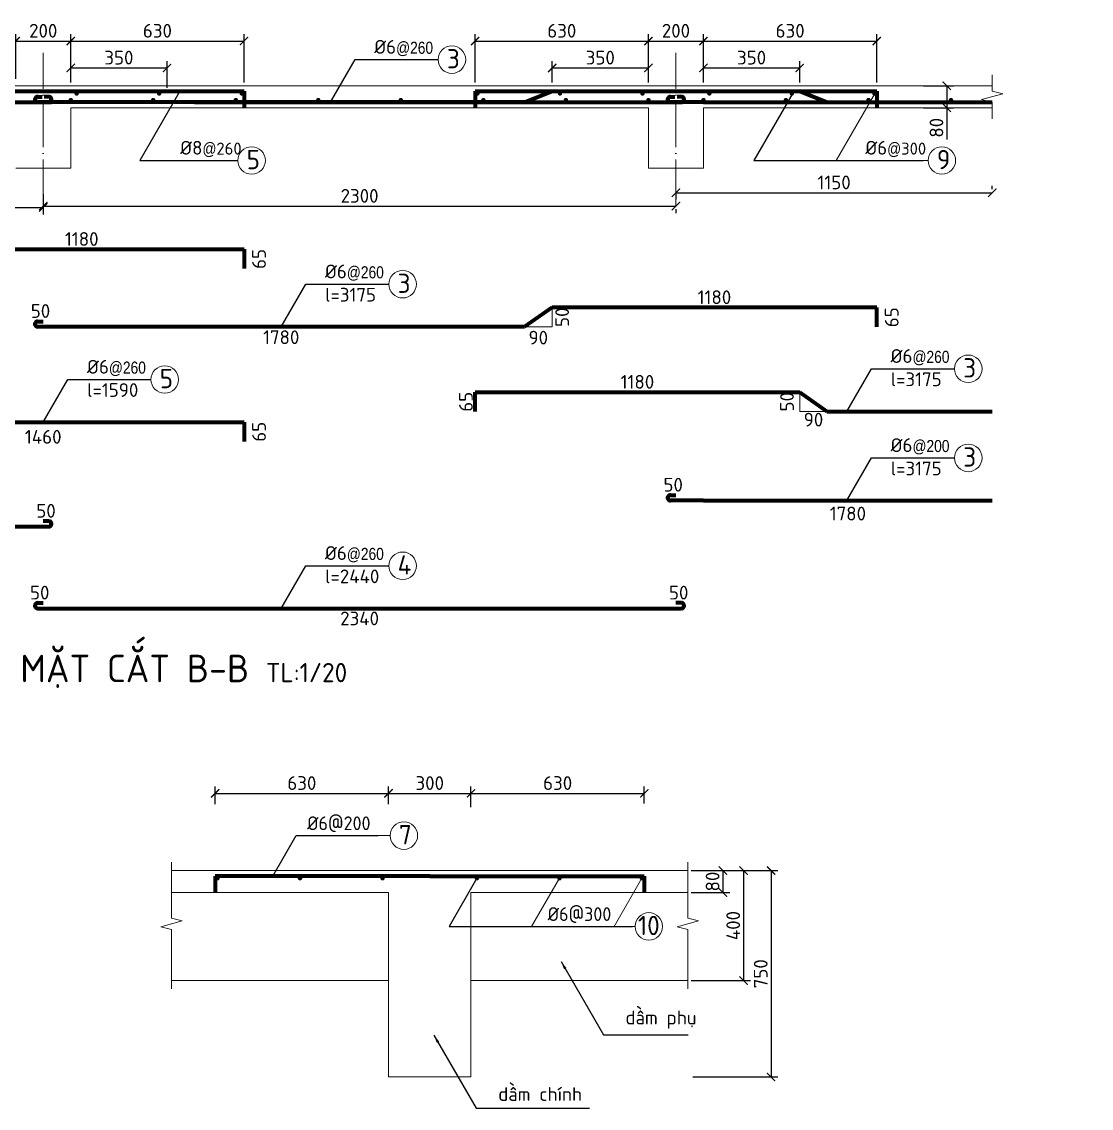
# Model space of a CAD drawing. Header units: millimetres. Extents: x 0 to 4970, y -594 to 1412.
# Drawn here: x 1532.6 to 1727, y 232.6 to 430 of the extents above; entities that cross this region are included whole.
import ezdxf

# ---------------------------------------------------------------- set-up
doc = ezdxf.new("R2010")
doc.units = ezdxf.units.MM
doc.header["$LTSCALE"] = 0.35
doc.header["$PDMODE"] = 3
doc.linetypes.add('ACAD_ISO04W100', pattern=[30, 24, -3, 0, -3])
doc.layers.get('0').update_dxf_attribs({"lineweight": 50})
for name, color, linetype, lineweight in [('CotThepSan', 13, 'Continuous', 70), ('DoVe', 1, 'Continuous', 18), ('Duong Bao San', 7, 'Continuous', 18), ('Kich Thuoc', 1, 'Continuous', 20), ('Ky Hieu', 4, 'Continuous', 20), ('Text', 40, 'Continuous', 20), ('Truc', 3, 'ACAD_ISO04W100', 20)]:
    doc.layers.add(name, color=color, linetype=linetype, lineweight=lineweight)
doc.styles.get("Standard").update_dxf_attribs({"font": 'isocpeur.ttf'})
doc.styles.add('VN', font='')
doc.styles.get('VN').set_extended_font_data('TCVN 7284')
doc.dimstyles.new('Dim20', dxfattribs={"dimtxt": 2.5, "dimasz": 1.5, "dimexe": 1.25, "dimexo": 0.625, "dimtad": 1, "dimlfac": 20, "dimtxsty": 'Standard', "dimblk": 'ARCHTICK', "dimcen": 2.5, "dimadec": 0, "dimazin": 0, "dimtfac": 1, "dimtmove": 0, "dimatfit": 3, "dimfxl": 1, "dimarcsym": 0})
doc.dimstyles.new('Dim20KT', dxfattribs={"dimtxt": 2.5, "dimasz": 1.5, "dimexe": 1.25, "dimexo": 0.625, "dimtad": 1, "dimlfac": 20, "dimtxsty": 'Standard', "dimblk": 'ARCHTICK', "dimcen": 2.5, "dimse1": 1, "dimse2": 1, "dimsd1": 1, "dimsd2": 1, "dimadec": 0, "dimazin": 0, "dimtfac": 1, "dimtmove": 0, "dimatfit": 3, "dimfxl": 1, "dimarcsym": 0})
doc.dimstyles.new('Dim50KT', dxfattribs={"dimtxt": 2.5, "dimasz": 1.5, "dimexe": 1.25, "dimexo": 0.625, "dimtad": 1, "dimlfac": 50, "dimtxsty": 'Standard', "dimblk": 'ARCHTICK', "dimcen": 2.5, "dimse1": 1, "dimse2": 1, "dimsd1": 1, "dimsd2": 1, "dimadec": 0, "dimazin": 0, "dimtfac": 1, "dimtmove": 0, "dimatfit": 3, "dimfxl": 1, "dimarcsym": 0})
doc.dimstyles.new('ISO-25', dxfattribs={"dimtxt": 2.5, "dimasz": 2.5, "dimexe": 1.25, "dimexo": 0.625, "dimtad": 1, "dimtxsty": 'Standard', "dimcen": 2.5, "dimadec": 0, "dimazin": 0, "dimtfac": 1, "dimtmove": 0, "dimatfit": 3, "dimfxl": 1, "dimarcsym": 0})

# ---------------------------------------------------------------- blocks, each defined once
blk = doc.blocks.new('*D264')
at = {"layer": 'Defpoints', "color": 0}
for p in [(1629.01, 378.06), (1688.01, 378.06), (1688.01, 378.06)]:
    blk.add_point(p, dxfattribs=at)
at = {"layer": 'Kich Thuoc', "color": 0, "insert": (1658.51, 379.94), "char_height": 2.5, "attachment_point": 5}
blk.add_mtext('1180', dxfattribs=at)
blk = doc.blocks.new('_ArchTick')
at = {"color": 0, "linetype": 'ByBlock', "const_width": 0.15}
blk.add_lwpolyline([(-0.5, -0.5), (0.5, 0.5)], dxfattribs=at)
blk = doc.blocks.new('*D265')
at = {"layer": 'Defpoints', "color": 0}
for p in [(1535.51, 374.56), (1624.01, 374.56), (1624.01, 370.79)]:
    blk.add_point(p, dxfattribs=at)
at = {"layer": 'Kich Thuoc', "color": 0, "insert": (1579.76, 372.67), "char_height": 2.5, "attachment_point": 5}
blk.add_mtext('1780', dxfattribs=at)
blk = doc.blocks.new('*D266')
at = {"layer": 'Defpoints', "color": 0}
for p in [(1535.51, 375.56), (1535.51, 375.56), (1536.51, 375.56)]:
    blk.add_point(p, dxfattribs=at)
at = {"layer": 'Kich Thuoc', "color": 0, "insert": (1536.01, 377.44), "char_height": 2.5, "attachment_point": 5}
blk.add_mtext('50', dxfattribs=at)
blk = doc.blocks.new('*D250')
at = {"layer": 'Defpoints', "color": 0}
for p in [(1514.01, 388.65), (1573.01, 388.65), (1573.01, 388.65)]:
    blk.add_point(p, dxfattribs=at)
at = {"layer": 'Kich Thuoc', "color": 0, "insert": (1543.51, 390.52), "char_height": 2.5, "attachment_point": 5}
blk.add_mtext('1180', dxfattribs=at)
blk = doc.blocks.new('*D262')
at = {"layer": 'Defpoints', "color": 0}
for p in [(1445.01, 338.26), (1537.51, 338.26), (1537.51, 334.17)]:
    blk.add_point(p, dxfattribs=at)
at = {"layer": 'Kich Thuoc', "color": 0, "insert": (1491.26, 336.05), "char_height": 2.5, "attachment_point": 5}
blk.add_mtext('1860', dxfattribs=at)
blk = doc.blocks.new('*D235')
at = {"layer": 'Defpoints', "color": 0}
for p in [(1536.51, 339.26), (1536.51, 339.26), (1537.51, 339.26)]:
    blk.add_point(p, dxfattribs=at)
at = {"layer": 'Kich Thuoc', "color": 0, "insert": (1537.01, 341.14), "char_height": 2.5, "attachment_point": 5}
blk.add_mtext('50', dxfattribs=at)
blk = doc.blocks.new('*D236')
at = {"layer": 'Defpoints', "color": 0}
for p in [(1651.51, 324.4), (1651.51, 324.4), (1652.51, 324.4)]:
    blk.add_point(p, dxfattribs=at)
at = {"layer": 'Kich Thuoc', "color": 0, "insert": (1652.01, 326.28), "char_height": 2.5, "attachment_point": 5}
blk.add_mtext('50', dxfattribs=at)
blk = doc.blocks.new('*D237')
at = {"layer": 'Defpoints', "color": 0}
for p in [(1650.51, 344), (1650.51, 344), (1651.51, 344)]:
    blk.add_point(p, dxfattribs=at)
at = {"layer": 'Kich Thuoc', "color": 0, "insert": (1651.01, 345.88), "char_height": 2.5, "attachment_point": 5}
blk.add_mtext('50', dxfattribs=at)
blk = doc.blocks.new('*D263')
at = {"layer": 'Defpoints', "color": 0}
for p in [(1615.01, 362.7), (1674.01, 362.7), (1674.01, 362.7)]:
    blk.add_point(p, dxfattribs=at)
at = {"layer": 'Kich Thuoc', "color": 0, "insert": (1644.51, 364.57), "char_height": 2.5, "attachment_point": 5}
blk.add_mtext('1180', dxfattribs=at)
blk = doc.blocks.new('*D240')
at = {"layer": 'Defpoints', "color": 0}
for p in [(1559.01, 421.59), (1541.51, 418.36), (1559.01, 417.36)]:
    blk.add_point(p, dxfattribs=at)
at = {"layer": 'Kich Thuoc', "color": 0, "lineweight": -2}
for p, q in [((1541.51, 418.98), (1541.51, 422.84)), ((1559.01, 417.98), (1559.01, 422.84)), ((1541.51, 421.59), (1559.01, 421.59))]:
    blk.add_line(p, q, dxfattribs=at)
at = {"layer": 'Kich Thuoc', "color": 0, "lineweight": -2, "xscale": 1.5, "yscale": 1.5, "zscale": 1.5, "rotation": 180}
blk.add_blockref('_ArchTick', (1541.51, 421.59), dxfattribs=at)
at = {"layer": 'Kich Thuoc', "color": 0, "lineweight": -2, "xscale": 1.5, "yscale": 1.5, "zscale": 1.5}
blk.add_blockref('_ArchTick', (1559.01, 421.59), dxfattribs=at)
at = {"layer": 'Kich Thuoc', "color": 0, "insert": (1550.26, 423.47), "char_height": 2.5, "attachment_point": 5}
blk.add_mtext('350', dxfattribs=at)
blk = doc.blocks.new('*D242')
at = {"layer": 'Defpoints', "color": 0}
for p in [(1541.51, 426.48), (1531.51, 418.98), (1541.51, 418.98)]:
    blk.add_point(p, dxfattribs=at)
at = {"layer": 'Kich Thuoc', "color": 0, "lineweight": -2}
for p, q in [((1531.51, 419.61), (1531.51, 427.73)), ((1531.51, 426.48), (1541.51, 426.48)), ((1541.51, 419.61), (1541.51, 427.73))]:
    blk.add_line(p, q, dxfattribs=at)
at = {"layer": 'Kich Thuoc', "color": 0, "lineweight": -2, "xscale": 1.5, "yscale": 1.5, "zscale": 1.5, "rotation": 180}
blk.add_blockref('_ArchTick', (1531.51, 426.48), dxfattribs=at)
at = {"layer": 'Kich Thuoc', "color": 0, "lineweight": -2, "xscale": 1.5, "yscale": 1.5, "zscale": 1.5}
blk.add_blockref('_ArchTick', (1541.51, 426.48), dxfattribs=at)
at = {"layer": 'Kich Thuoc', "color": 0, "insert": (1536.51, 428.35), "char_height": 2.5, "attachment_point": 5}
blk.add_mtext('200', dxfattribs=at)
blk = doc.blocks.new('*D243')
at = {"layer": 'Defpoints', "color": 0}
for p in [(1573.01, 426.48), (1541.51, 418.98), (1573.01, 418.36)]:
    blk.add_point(p, dxfattribs=at)
at = {"layer": 'Kich Thuoc', "color": 0, "lineweight": -2}
for p, q in [((1541.51, 419.61), (1541.51, 427.73)), ((1541.51, 426.48), (1573.01, 426.48)), ((1573.01, 418.98), (1573.01, 427.73))]:
    blk.add_line(p, q, dxfattribs=at)
at = {"layer": 'Kich Thuoc', "color": 0, "lineweight": -2, "xscale": 1.5, "yscale": 1.5, "zscale": 1.5, "rotation": 180}
blk.add_blockref('_ArchTick', (1541.51, 426.48), dxfattribs=at)
at = {"layer": 'Kich Thuoc', "color": 0, "lineweight": -2, "xscale": 1.5, "yscale": 1.5, "zscale": 1.5}
blk.add_blockref('_ArchTick', (1573.01, 426.48), dxfattribs=at)
at = {"layer": 'Kich Thuoc', "color": 0, "insert": (1557.26, 428.35), "char_height": 2.5, "attachment_point": 5}
blk.add_mtext('630', dxfattribs=at)
blk = doc.blocks.new('*D244')
at = {"layer": 'Defpoints', "color": 0}
for p in [(1695.88, 418.36), (1695.88, 414.36), (1700.74, 414.36)]:
    blk.add_point(p, dxfattribs=at)
at = {"layer": 'Kich Thuoc', "color": 0, "lineweight": -2}
for p, q in [((1696.51, 418.36), (1701.99, 418.36)), ((1700.74, 418.36), (1700.74, 414.36)), ((1696.51, 414.36), (1701.99, 414.36)), ((1700.74, 414.36), (1700.74, 408.61))]:
    blk.add_line(p, q, dxfattribs=at)
at = {"layer": 'Kich Thuoc', "color": 0, "lineweight": -2, "xscale": 1.5, "yscale": 1.5, "zscale": 1.5}
for p, rotation in [((1700.74, 418.36), 90), ((1700.74, 414.36), 270)]:
    blk.add_blockref('_ArchTick', p, dxfattribs=dict(at, rotation=rotation))
at = {"layer": 'Kich Thuoc', "color": 0, "insert": (1698.86, 410.73), "char_height": 2.5, "attachment_point": 5, "rotation": 90}
blk.add_mtext('80', dxfattribs=at)
blk = doc.blocks.new('*D245')
at = {"layer": 'Defpoints', "color": 0}
for p in [(1646.51, 421.59), (1629.01, 418.36), (1646.51, 418.36)]:
    blk.add_point(p, dxfattribs=at)
at = {"layer": 'Kich Thuoc', "color": 0, "lineweight": -2}
for p, q in [((1629.01, 418.98), (1629.01, 422.84)), ((1646.51, 418.98), (1646.51, 422.84)), ((1629.01, 421.59), (1646.51, 421.59))]:
    blk.add_line(p, q, dxfattribs=at)
at = {"layer": 'Kich Thuoc', "color": 0, "lineweight": -2, "xscale": 1.5, "yscale": 1.5, "zscale": 1.5, "rotation": 180}
blk.add_blockref('_ArchTick', (1629.01, 421.59), dxfattribs=at)
at = {"layer": 'Kich Thuoc', "color": 0, "lineweight": -2, "xscale": 1.5, "yscale": 1.5, "zscale": 1.5}
blk.add_blockref('_ArchTick', (1646.51, 421.59), dxfattribs=at)
at = {"layer": 'Kich Thuoc', "color": 0, "insert": (1637.76, 423.47), "char_height": 2.5, "attachment_point": 5}
blk.add_mtext('350', dxfattribs=at)
blk = doc.blocks.new('*D246')
at = {"layer": 'Defpoints', "color": 0}
for p in [(1674.01, 421.59), (1656.51, 418.36), (1674.01, 418.36)]:
    blk.add_point(p, dxfattribs=at)
at = {"layer": 'Kich Thuoc', "color": 0, "lineweight": -2}
for p, q in [((1656.51, 418.98), (1656.51, 422.84)), ((1674.01, 418.98), (1674.01, 422.84)), ((1656.51, 421.59), (1674.01, 421.59))]:
    blk.add_line(p, q, dxfattribs=at)
at = {"layer": 'Kich Thuoc', "color": 0, "lineweight": -2, "xscale": 1.5, "yscale": 1.5, "zscale": 1.5, "rotation": 180}
blk.add_blockref('_ArchTick', (1656.51, 421.59), dxfattribs=at)
at = {"layer": 'Kich Thuoc', "color": 0, "lineweight": -2, "xscale": 1.5, "yscale": 1.5, "zscale": 1.5}
blk.add_blockref('_ArchTick', (1674.01, 421.59), dxfattribs=at)
at = {"layer": 'Kich Thuoc', "color": 0, "insert": (1665.26, 423.47), "char_height": 2.5, "attachment_point": 5}
blk.add_mtext('350', dxfattribs=at)
blk = doc.blocks.new('*D247')
at = {"layer": 'Defpoints', "color": 0}
for p in [(1646.51, 426.48), (1615.01, 418.36), (1646.51, 418.36)]:
    blk.add_point(p, dxfattribs=at)
at = {"layer": 'Kich Thuoc', "color": 0, "lineweight": -2}
for p, q in [((1615.01, 418.98), (1615.01, 427.73)), ((1615.01, 426.48), (1646.51, 426.48)), ((1646.51, 418.98), (1646.51, 427.73))]:
    blk.add_line(p, q, dxfattribs=at)
at = {"layer": 'Kich Thuoc', "color": 0, "lineweight": -2, "xscale": 1.5, "yscale": 1.5, "zscale": 1.5, "rotation": 180}
blk.add_blockref('_ArchTick', (1615.01, 426.48), dxfattribs=at)
at = {"layer": 'Kich Thuoc', "color": 0, "lineweight": -2, "xscale": 1.5, "yscale": 1.5, "zscale": 1.5}
blk.add_blockref('_ArchTick', (1646.51, 426.48), dxfattribs=at)
at = {"layer": 'Kich Thuoc', "color": 0, "insert": (1630.76, 428.35), "char_height": 2.5, "attachment_point": 5}
blk.add_mtext('630', dxfattribs=at)
blk = doc.blocks.new('*D248')
at = {"layer": 'Defpoints', "color": 0}
for p in [(1656.51, 426.48), (1646.51, 418.98), (1656.51, 418.98)]:
    blk.add_point(p, dxfattribs=at)
at = {"layer": 'Kich Thuoc', "color": 0, "lineweight": -2}
for p, q in [((1646.51, 419.61), (1646.51, 427.73)), ((1646.51, 426.48), (1656.51, 426.48)), ((1656.51, 419.61), (1656.51, 427.73))]:
    blk.add_line(p, q, dxfattribs=at)
at = {"layer": 'Kich Thuoc', "color": 0, "lineweight": -2, "xscale": 1.5, "yscale": 1.5, "zscale": 1.5, "rotation": 180}
blk.add_blockref('_ArchTick', (1646.51, 426.48), dxfattribs=at)
at = {"layer": 'Kich Thuoc', "color": 0, "lineweight": -2, "xscale": 1.5, "yscale": 1.5, "zscale": 1.5}
blk.add_blockref('_ArchTick', (1656.51, 426.48), dxfattribs=at)
at = {"layer": 'Kich Thuoc', "color": 0, "insert": (1651.51, 428.35), "char_height": 2.5, "attachment_point": 5}
blk.add_mtext('200', dxfattribs=at)
blk = doc.blocks.new('*D249')
at = {"layer": 'Defpoints', "color": 0}
for p in [(1688.01, 426.48), (1656.51, 418.98), (1688.01, 418.36)]:
    blk.add_point(p, dxfattribs=at)
at = {"layer": 'Kich Thuoc', "color": 0, "lineweight": -2}
for p, q in [((1656.51, 419.61), (1656.51, 427.73)), ((1656.51, 426.48), (1688.01, 426.48)), ((1688.01, 418.98), (1688.01, 427.73))]:
    blk.add_line(p, q, dxfattribs=at)
at = {"layer": 'Kich Thuoc', "color": 0, "lineweight": -2, "xscale": 1.5, "yscale": 1.5, "zscale": 1.5, "rotation": 180}
blk.add_blockref('_ArchTick', (1656.51, 426.48), dxfattribs=at)
at = {"layer": 'Kich Thuoc', "color": 0, "lineweight": -2, "xscale": 1.5, "yscale": 1.5, "zscale": 1.5}
blk.add_blockref('_ArchTick', (1688.01, 426.48), dxfattribs=at)
at = {"layer": 'Kich Thuoc', "color": 0, "insert": (1672.26, 428.35), "char_height": 2.5, "attachment_point": 5}
blk.add_mtext('630', dxfattribs=at)
blk = doc.blocks.new('*D252')
at = {"layer": 'Defpoints', "color": 0}
for p in [(1535.37, 324.4), (1535.37, 324.4), (1536.37, 324.4)]:
    blk.add_point(p, dxfattribs=at)
at = {"layer": 'Kich Thuoc', "color": 0, "insert": (1535.87, 326.28), "char_height": 2.5, "attachment_point": 5}
blk.add_mtext('50', dxfattribs=at)
blk = doc.blocks.new('*D269')
at = {"layer": 'Defpoints', "color": 0}
for p in [(1535.51, 323.4), (1652.51, 323.4), (1652.51, 319.72)]:
    blk.add_point(p, dxfattribs=at)
at = {"layer": 'Kich Thuoc', "color": 0, "insert": (1594.01, 321.59), "char_height": 2.5, "attachment_point": 5}
blk.add_mtext('2340', dxfattribs=at)
blk = doc.blocks.new('*D253')
at = {"layer": 'Defpoints', "color": 0}
for p in [(1500.01, 352.7), (1573.01, 352.7), (1573.01, 352.7)]:
    blk.add_point(p, dxfattribs=at)
at = {"layer": 'Kich Thuoc', "color": 0, "insert": (1536.51, 354.58), "char_height": 2.5, "attachment_point": 5}
blk.add_mtext('1460', dxfattribs=at)
blk = doc.blocks.new('*D256')
at = {"layer": 'Defpoints', "color": 0}
for p in [(1629.01, 378.06), (1629.01, 374.56), (1632.7, 374.56)]:
    blk.add_point(p, dxfattribs=at)
at = {"layer": 'Kich Thuoc', "color": 0, "insert": (1630.83, 376.31), "char_height": 2.5, "attachment_point": 5, "rotation": 90}
blk.add_mtext('50', dxfattribs=at)
blk = doc.blocks.new('*D257')
at = {"layer": 'Defpoints', "color": 0}
for p in [(1624.01, 374.56), (1628.97, 374.56), (1628.97, 370.72)]:
    blk.add_point(p, dxfattribs=at)
at = {"layer": 'Kich Thuoc', "color": 0, "insert": (1626.49, 372.6), "char_height": 2.5, "attachment_point": 5}
blk.add_mtext('90', dxfattribs=at)
blk = doc.blocks.new('*D258')
at = {"layer": 'Defpoints', "color": 0}
for p in [(1674.01, 362.7), (1673.57, 359.2), (1674.01, 359.2)]:
    blk.add_point(p, dxfattribs=at)
at = {"layer": 'Kich Thuoc', "color": 0, "insert": (1671.7, 360.95), "char_height": 2.5, "attachment_point": 5, "rotation": 90}
blk.add_mtext('50', dxfattribs=at)
blk = doc.blocks.new('*D259')
at = {"layer": 'Defpoints', "color": 0}
for p in [(1674.01, 359.2), (1679.01, 359.2), (1679.01, 355.82)]:
    blk.add_point(p, dxfattribs=at)
at = {"layer": 'Kich Thuoc', "color": 0, "insert": (1676.51, 357.7), "char_height": 2.5, "attachment_point": 5}
blk.add_mtext('90', dxfattribs=at)
blk = doc.blocks.new('*D270')
at = {"layer": 'Defpoints', "color": 0}
for p in [(1536.51, 399.26), (1421.51, 396.58), (1536.51, 396.25)]:
    blk.add_point(p, dxfattribs=at)
at = {"layer": 'Kich Thuoc', "color": 0, "lineweight": -2}
for p, q in [((1536.51, 398.64), (1536.51, 395)), ((1421.51, 396.25), (1536.51, 396.25)), ((1421.51, 395.96), (1421.51, 395))]:
    blk.add_line(p, q, dxfattribs=at)
at = {"layer": 'Kich Thuoc', "color": 0, "lineweight": -2, "xscale": 1.5, "yscale": 1.5, "zscale": 1.5, "rotation": 180}
blk.add_blockref('_ArchTick', (1421.51, 396.25), dxfattribs=at)
at = {"layer": 'Kich Thuoc', "color": 0, "lineweight": -2, "xscale": 1.5, "yscale": 1.5, "zscale": 1.5}
blk.add_blockref('_ArchTick', (1536.51, 396.25), dxfattribs=at)
at = {"layer": 'Kich Thuoc', "color": 0, "insert": (1479.01, 398.12), "char_height": 2.5, "attachment_point": 5}
blk.add_mtext('2300', dxfattribs=at)
blk = doc.blocks.new('*D271')
at = {"layer": 'Defpoints', "color": 0}
for p in [(1536.51, 399.26), (1651.51, 396.58), (1651.51, 396.49)]:
    blk.add_point(p, dxfattribs=at)
at = {"layer": 'Kich Thuoc', "color": 0, "lineweight": -2}
for p, q in [((1536.51, 398.64), (1536.51, 395.24)), ((1536.51, 396.49), (1651.51, 396.49)), ((1651.51, 395.96), (1651.51, 395.24))]:
    blk.add_line(p, q, dxfattribs=at)
at = {"layer": 'Kich Thuoc', "color": 0, "lineweight": -2, "xscale": 1.5, "yscale": 1.5, "zscale": 1.5, "rotation": 180}
blk.add_blockref('_ArchTick', (1536.51, 396.49), dxfattribs=at)
at = {"layer": 'Kich Thuoc', "color": 0, "lineweight": -2, "xscale": 1.5, "yscale": 1.5, "zscale": 1.5}
blk.add_blockref('_ArchTick', (1651.51, 396.49), dxfattribs=at)
at = {"layer": 'Kich Thuoc', "color": 0, "insert": (1594.01, 398.36), "char_height": 2.5, "attachment_point": 5}
blk.add_mtext('2300', dxfattribs=at)
blk = doc.blocks.new('*D228')
at = {"layer": 'Defpoints', "color": 0}
for p in [(1573.01, 388.65), (1577.6, 388.65), (1573.01, 385.15)]:
    blk.add_point(p, dxfattribs=at)
at = {"layer": 'Kich Thuoc', "color": 0, "insert": (1575.73, 386.9), "char_height": 2.5, "attachment_point": 5, "rotation": 90}
blk.add_mtext('65', dxfattribs=at)
blk = doc.blocks.new('*D229')
at = {"layer": 'Defpoints', "color": 0}
for p in [(1573.01, 357.25), (1577.6, 357.25), (1573.01, 353.75)]:
    blk.add_point(p, dxfattribs=at)
at = {"layer": 'Kich Thuoc', "color": 0, "insert": (1575.73, 355.5), "char_height": 2.5, "attachment_point": 5, "rotation": 90}
blk.add_mtext('65', dxfattribs=at)
blk = doc.blocks.new('*D230')
at = {"layer": 'Defpoints', "color": 0}
for p in [(1688.01, 378.06), (1692.6, 378.06), (1688.01, 374.56)]:
    blk.add_point(p, dxfattribs=at)
at = {"layer": 'Kich Thuoc', "color": 0, "insert": (1690.73, 376.31), "char_height": 2.5, "attachment_point": 5, "rotation": 90}
blk.add_mtext('65', dxfattribs=at)
blk = doc.blocks.new('*D233')
at = {"layer": 'Defpoints', "color": 0}
for p in [(1610.61, 362.7), (1615.21, 362.7), (1610.61, 359.2)]:
    blk.add_point(p, dxfattribs=at)
at = {"layer": 'Kich Thuoc', "color": 0, "insert": (1613.34, 360.95), "char_height": 2.5, "attachment_point": 5, "rotation": 90}
blk.add_mtext('65', dxfattribs=at)
blk = doc.blocks.new('*D234')
at = {"layer": 'Defpoints', "color": 0}
for p in [(1651.51, 399.26), (1709.01, 398.92), (1709.01, 398.92)]:
    blk.add_point(p, dxfattribs=at)
at = {"layer": 'Kich Thuoc', "color": 0, "lineweight": -2}
for p, q in [((1651.51, 398.92), (1709.01, 398.92)), ((1709.01, 399.55), (1709.01, 400.17)), ((1651.51, 398.64), (1651.51, 397.67))]:
    blk.add_line(p, q, dxfattribs=at)
at = {"layer": 'Kich Thuoc', "color": 0, "lineweight": -2, "xscale": 1.5, "yscale": 1.5, "zscale": 1.5, "rotation": 180}
blk.add_blockref('_ArchTick', (1651.51, 398.92), dxfattribs=at)
at = {"layer": 'Kich Thuoc', "color": 0, "lineweight": -2, "xscale": 1.5, "yscale": 1.5, "zscale": 1.5}
blk.add_blockref('_ArchTick', (1709.01, 398.92), dxfattribs=at)
at = {"layer": 'Kich Thuoc', "color": 0, "insert": (1680.26, 400.8), "char_height": 2.5, "attachment_point": 5}
blk.add_mtext('1150', dxfattribs=at)
blk = doc.blocks.new('*D343')
at = {"layer": 'Defpoints', "color": 0}
for p in [(1638.51, 342.53), (1727.01, 342.53), (1727.01, 338.76)]:
    blk.add_point(p, dxfattribs=at)
at = {"layer": 'Kich Thuoc', "color": 0, "insert": (1682.76, 340.64), "char_height": 2.5, "attachment_point": 5}
blk.add_mtext('1780', dxfattribs=at)
blk = doc.blocks.new('*D530')
at = {"layer": 'Defpoints', "color": 0}
for p in [(1599.26, 289.81), (1567.76, 287.23), (1599.26, 287.23)]:
    blk.add_point(p, dxfattribs=at)
at = {"layer": 'Kich Thuoc', "color": 0, "lineweight": -2}
for p, q in [((1567.76, 287.85), (1567.76, 291.06)), ((1599.26, 287.85), (1599.26, 291.06)), ((1567.76, 289.81), (1599.26, 289.81))]:
    blk.add_line(p, q, dxfattribs=at)
at = {"layer": 'Kich Thuoc', "color": 0, "lineweight": -2, "xscale": 1.5, "yscale": 1.5, "zscale": 1.5, "rotation": 180}
blk.add_blockref('_ArchTick', (1567.76, 289.81), dxfattribs=at)
at = {"layer": 'Kich Thuoc', "color": 0, "lineweight": -2, "xscale": 1.5, "yscale": 1.5, "zscale": 1.5}
blk.add_blockref('_ArchTick', (1599.26, 289.81), dxfattribs=at)
at = {"layer": 'Kich Thuoc', "color": 0, "insert": (1583.51, 291.68), "char_height": 2.5, "attachment_point": 5}
blk.add_mtext('630', dxfattribs=at)
blk = doc.blocks.new('*D531')
at = {"layer": 'Defpoints', "color": 0}
for p in [(1614.26, 289.81), (1599.26, 287.23), (1614.26, 286.69)]:
    blk.add_point(p, dxfattribs=at)
at = {"layer": 'Kich Thuoc', "color": 0, "lineweight": -2}
for p, q in [((1599.26, 287.85), (1599.26, 291.06)), ((1614.26, 287.32), (1614.26, 291.06)), ((1599.26, 289.81), (1614.26, 289.81))]:
    blk.add_line(p, q, dxfattribs=at)
at = {"layer": 'Kich Thuoc', "color": 0, "lineweight": -2, "xscale": 1.5, "yscale": 1.5, "zscale": 1.5, "rotation": 180}
blk.add_blockref('_ArchTick', (1599.26, 289.81), dxfattribs=at)
at = {"layer": 'Kich Thuoc', "color": 0, "lineweight": -2, "xscale": 1.5, "yscale": 1.5, "zscale": 1.5}
blk.add_blockref('_ArchTick', (1614.26, 289.81), dxfattribs=at)
at = {"layer": 'Kich Thuoc', "color": 0, "insert": (1606.76, 291.68), "char_height": 2.5, "attachment_point": 5}
blk.add_mtext('300', dxfattribs=at)
blk = doc.blocks.new('*D532')
at = {"layer": 'Defpoints', "color": 0}
for p in [(1645.76, 289.81), (1614.26, 286.69), (1645.76, 287.32)]:
    blk.add_point(p, dxfattribs=at)
at = {"layer": 'Kich Thuoc', "color": 0, "lineweight": -2}
for p, q in [((1614.26, 287.32), (1614.26, 291.06)), ((1645.76, 287.94), (1645.76, 291.06)), ((1614.26, 289.81), (1645.76, 289.81))]:
    blk.add_line(p, q, dxfattribs=at)
at = {"layer": 'Kich Thuoc', "color": 0, "lineweight": -2, "xscale": 1.5, "yscale": 1.5, "zscale": 1.5, "rotation": 180}
blk.add_blockref('_ArchTick', (1614.26, 289.81), dxfattribs=at)
at = {"layer": 'Kich Thuoc', "color": 0, "lineweight": -2, "xscale": 1.5, "yscale": 1.5, "zscale": 1.5}
blk.add_blockref('_ArchTick', (1645.76, 289.81), dxfattribs=at)
at = {"layer": 'Kich Thuoc', "color": 0, "insert": (1630.01, 291.68), "char_height": 2.5, "attachment_point": 5}
blk.add_mtext('630', dxfattribs=at)
blk = doc.blocks.new('*D533')
at = {"layer": 'Defpoints', "color": 0}
for p in [(1653.67, 275.79), (1653.67, 271.79), (1660.05, 271.79)]:
    blk.add_point(p, dxfattribs=at)
at = {"layer": 'Kich Thuoc', "color": 0, "lineweight": -2}
for p, q in [((1654.29, 275.79), (1661.3, 275.79)), ((1660.05, 275.79), (1660.05, 271.79)), ((1654.29, 271.79), (1661.3, 271.79))]:
    blk.add_line(p, q, dxfattribs=at)
at = {"layer": 'Kich Thuoc', "color": 0, "lineweight": -2, "xscale": 1.5, "yscale": 1.5, "zscale": 1.5}
for p, rotation in [((1660.05, 275.79), 90), ((1660.05, 271.79), 270)]:
    blk.add_blockref('_ArchTick', p, dxfattribs=dict(at, rotation=rotation))
at = {"layer": 'Kich Thuoc', "color": 0, "insert": (1658.17, 273.79), "char_height": 2.5, "attachment_point": 5, "rotation": 90}
blk.add_mtext('80', dxfattribs=at)
blk = doc.blocks.new('*D534')
at = {"layer": 'Defpoints', "color": 0}
for p in [(1653.67, 275.79), (1653.67, 255.79), (1663.8, 255.79)]:
    blk.add_point(p, dxfattribs=at)
at = {"layer": 'Kich Thuoc', "color": 0, "lineweight": -2}
for p, q in [((1654.29, 275.79), (1665.05, 275.79)), ((1663.8, 275.79), (1663.8, 255.79)), ((1654.29, 255.79), (1665.05, 255.79))]:
    blk.add_line(p, q, dxfattribs=at)
at = {"layer": 'Kich Thuoc', "color": 0, "lineweight": -2, "xscale": 1.5, "yscale": 1.5, "zscale": 1.5}
for p, rotation in [((1663.8, 275.79), 90), ((1663.8, 255.79), 270)]:
    blk.add_blockref('_ArchTick', p, dxfattribs=dict(at, rotation=rotation))
at = {"layer": 'Kich Thuoc', "color": 0, "insert": (1661.92, 265.79), "char_height": 2.5, "attachment_point": 5, "rotation": 90}
blk.add_mtext('400', dxfattribs=at)
blk = doc.blocks.new('*D535')
at = {"layer": 'Defpoints', "color": 0}
for p in [(1653.67, 275.79), (1653.98, 238.29), (1668.8, 238.29)]:
    blk.add_point(p, dxfattribs=at)
at = {"layer": 'Kich Thuoc', "color": 0, "lineweight": -2}
for p, q in [((1654.29, 275.79), (1670.05, 275.79)), ((1668.8, 275.79), (1668.8, 238.29)), ((1654.6, 238.29), (1670.05, 238.29))]:
    blk.add_line(p, q, dxfattribs=at)
at = {"layer": 'Kich Thuoc', "color": 0, "lineweight": -2, "xscale": 1.5, "yscale": 1.5, "zscale": 1.5}
for p, rotation in [((1668.8, 275.79), 90), ((1668.8, 238.29), 270)]:
    blk.add_blockref('_ArchTick', p, dxfattribs=dict(at, rotation=rotation))
at = {"layer": 'Kich Thuoc', "color": 0, "insert": (1666.92, 257.04), "char_height": 2.5, "attachment_point": 5, "rotation": 90}
blk.add_mtext('750', dxfattribs=at)

msp = doc.modelspace()

# ---------------------------------------------------------------- linework, layer by layer
at = {"layer": 'CotThepSan'}
for p, q in [((1500.005688, 417.359923), (1573.005688, 417.359923)), ((1573.005688, 417.359923), (1573.005688, 414.359923)), ((1615.005688, 417.359923), (1615.005688, 414.359923)), ((1615.005688, 417.359923), (1651.505688, 417.359923)), ((1624.005688, 415.359923), (1629.005688, 417.359923)), ((1651.505688, 417.359923), (1688.005688, 417.359923)), ((1674.005688, 417.359923), (1679.005688, 415.359923)), ((1688.005688, 417.359923), (1688.005688, 414.359923)), ((1445.005688, 415.359923), (1538.005688, 415.359923)), ((1535.505688, 416.359923), (1536.32588, 416.359923)), ((1624.005688, 415.359923), (1535.505688, 415.359923)), ((1537.505688, 416.359923), (1536.704752, 416.359923)), ((1564.005688, 415.359923), (1652.505688, 415.359923)), ((1650.505688, 416.359923), (1651.276218, 416.359923)), ((1650.505688, 416.359923), (1651.32588, 416.359923)), ((1656.505688, 415.359923), (1650.505688, 415.359923)), ((1652.505688, 416.359923), (1651.704752, 416.359923)), ((1652.505688, 416.359923), (1651.744718, 416.359923)), ((1656.505688, 415.359923), (1709.005688, 415.359923)), ((1514.005688, 388.647687), (1573.005688, 388.647687)), ((1573.005688, 388.647687), (1573.005688, 385.147687)), ((1629.005688, 378.062008), (1624.005688, 374.562008)), ((1688.005688, 378.062008), (1629.005688, 378.062008)), ((1688.005688, 374.562008), (1688.005688, 378.062008)), ((1535.505688, 375.562008), (1536.505688, 375.562008)), ((1624.005688, 374.562008), (1535.505688, 374.562008)), ((1615.005688, 359.196697), (1615.005688, 362.696697)), ((1615.005688, 362.696697), (1674.005688, 362.696697)), ((1674.005688, 362.696697), (1679.005688, 359.196697)), ((1679.005688, 359.196697), (1709.005688, 359.196697)), ((1500.005688, 357.247298), (1573.005688, 357.247298)), ((1573.005688, 357.247298), (1573.005688, 353.747298)), ((1650.505688, 344.00314), (1651.505688, 344.00314)), ((1656.505688, 343.00314), (1650.505688, 343.00314)), ((1656.505688, 343.00314), (1709.005688, 343.00314)), ((1445.005688, 338.26405), (1537.505688, 338.26405)), ((1537.505688, 339.26405), (1536.505688, 339.26405)), ((1535.505688, 324.400617), (1536.505688, 324.400617)), ((1652.505688, 324.400617), (1651.505688, 324.400617)), ((1535.505688, 323.400617), (1652.505688, 323.400617)), ((1606.755686, 274.787043), (1567.755686, 274.787043)), ((1567.755686, 274.787043), (1567.755686, 271.787043)), ((1606.755686, 274.787043), (1645.755686, 274.787043)), ((1645.755686, 274.787043), (1645.755686, 271.787043))]:
    msp.add_line(p, q, dxfattribs=at)
at = {"layer": 'CotThepSan', "color": 1, "const_width": 0.4}
for points in [[(1542.783683, 416.959923, -1), (1542.383683, 416.959923, -1)], [(1557.783683, 416.959923, -1), (1557.383683, 416.959923, -1)], [(1572.783683, 416.959923, -1), (1572.383683, 416.959923, -1)], [(1615.227693, 416.959923, 1), (1615.627693, 416.959923, 1)], [(1630.227693, 416.959923, 1), (1630.627693, 416.959923, 1)], [(1645.227693, 416.959923, 1), (1645.627693, 416.959923, 1)], [(1657.783683, 416.959923, -1), (1657.383683, 416.959923, -1)], [(1672.783683, 416.959923, -1), (1672.383683, 416.959923, -1)], [(1687.783683, 416.959923, -1), (1687.383683, 416.959923, -1)], [(1541.305688, 415.759923, 1), (1541.705688, 415.759923, 1)], [(1556.305688, 415.759923, 1), (1556.705688, 415.759923, 1)], [(1571.305688, 415.759923, 1), (1571.705688, 415.759923, 1)], [(1586.305688, 415.759923, 1), (1586.705688, 415.759923, 1)], [(1601.305688, 415.759923, 1), (1601.705688, 415.759923, 1)], [(1616.305688, 415.759923, 1), (1616.705688, 415.759923, 1)], [(1631.305688, 415.759923, 1), (1631.705688, 415.759923, 1)], [(1646.305688, 415.759923, 1), (1646.705688, 415.759923, 1)], [(1656.305688, 415.759923, 1), (1656.705688, 415.759923, 1)], [(1671.305688, 415.759923, 1), (1671.705688, 415.759923, 1)], [(1686.305688, 415.759923, 1), (1686.705688, 415.759923, 1)], [(1701.305688, 415.759923, 1), (1701.705688, 415.759923, 1)], [(1567.977691, 274.387043, 1), (1568.377691, 274.387043, 1)], [(1582.977691, 274.387043, 1), (1583.377691, 274.387043, 1)], [(1597.977691, 274.387043, 1), (1598.377691, 274.387043, 1)], [(1615.533681, 274.387043, -1), (1615.133681, 274.387043, -1)], [(1630.533681, 274.387043, -1), (1630.133681, 274.387043, -1)], [(1645.533681, 274.387043, -1), (1645.133681, 274.387043, -1)]]:
    msp.add_lwpolyline(points, format="xyb", close=True, dxfattribs=at)
at = {"layer": 'CotThepSan'}
for centre, start, end in [((1535.505688, 415.859923), 90, 270), ((1537.505688, 415.859923), 270, 90), ((1650.505688, 415.859923), 90, 270), ((1652.505688, 415.859923), 270, 90), ((1535.505688, 375.062008), 90, 270), ((1650.505688, 343.50314), 90, 270), ((1537.505688, 338.76405), 270, 90), ((1535.505688, 323.900617), 90, 270), ((1652.505688, 323.900617), 270, 90)]:
    msp.add_arc(centre, 0.5, start, end, dxfattribs=at)
at = {"layer": 'DoVe'}
for p, q in [((1629.005688, 374.562008), (1629.005688, 378.062008)), ((1624.005688, 374.562008), (1629.005688, 374.562008)), ((1674.005688, 362.696697), (1674.005688, 359.196697)), ((1674.005688, 359.196697), (1679.005688, 359.196697))]:
    msp.add_line(p, q, dxfattribs=at)
at = {"layer": 'Duong Bao San'}
for p, q in [((1541.505688, 403.359923), (1541.505688, 414.359923)), ((1646.505688, 403.359923), (1646.505688, 414.359923)), ((1656.505688, 403.359923), (1656.505688, 414.359923)), ((1531.505688, 403.359923), (1541.505688, 403.359923)), ((1646.505688, 403.359923), (1656.505688, 403.359923)), ((1614.255686, 275.787043), (1559.842063, 275.787043)), ((1599.255686, 275.787043), (1653.66931, 275.787043)), ((1599.255686, 271.787043), (1559.842063, 271.787043)), ((1599.255686, 271.787043), (1599.255686, 238.287043)), ((1614.255686, 271.787043), (1653.66931, 271.787043)), ((1614.255686, 271.787043), (1614.255686, 238.287043)), ((1599.255686, 255.787043), (1559.842063, 255.787043)), ((1614.255686, 255.787043), (1653.66931, 255.787043)), ((1599.255686, 238.287043), (1614.255686, 238.287043))]:
    msp.add_line(p, q, dxfattribs=at)
for points in [[(1426.505688, 418.359923), (1656.505688, 418.359923), (1709.005688, 418.359923)], [(1541.505688, 414.359923), (1646.505688, 414.359923)], [(1656.505688, 414.359923), (1709.005688, 414.359923)]]:
    msp.add_lwpolyline(points, dxfattribs=at)
at = {"layer": 'Ky Hieu'}
for p, q in [((1597.891462, 423.109155), (1608.291462, 423.109155)), ((1687.801702, 417.151242), (1680.66078, 404.782803)), ((1561.079742, 404.782803), (1571.885576, 404.782803)), ((1685.932972, 404.782803), (1696.887793, 404.782803)), ((1696.426305, 404.782803), (1697.349281, 404.782803)), ((1691.749942, 366.945929), (1702.149942, 366.945929)), ((1545.687813, 364.99653), (1556.087813, 364.99653)), ((1691.437442, 350.752372), (1702.149942, 350.752372)), ((1588.937813, 331.149849), (1599.337813, 331.149849)), ((1597.359874, 282.136275), (1599.564154, 282.136275)), ((1599.555015, 282.136275), (1599.564154, 282.136275)), ((1630.333681, 274.387043), (1625.282393, 265.637955)), ((1645.333681, 274.387043), (1640.282488, 265.638119)), ((1643.60931, 265.637955), (1644.083783, 265.637955))]:
    msp.add_line(p, q, dxfattribs=at)
for points in [[(1709.005688, 420.359923), (1709.005688, 420.359923), (1709.005688, 417.395199), (1710.937539, 416.877561), (1707.073836, 415.842285), (1709.005688, 415.324647), (1709.005688, 412.359923), (1709.005688, 412.359923)], [(1559.842063, 277.287043), (1559.842063, 277.287043), (1559.842063, 267.14502), (1561.773914, 266.627382), (1557.910211, 265.592106), (1559.842063, 265.074467), (1559.842063, 254.287043), (1559.842063, 254.287043)], [(1653.66931, 277.287043), (1653.66931, 277.287043), (1653.66931, 267.14502), (1655.601161, 266.627382), (1651.737458, 265.592106), (1653.66931, 265.074467), (1653.66931, 254.287043), (1653.66931, 254.287043)]]:
    msp.add_lwpolyline(points, dxfattribs=at)
for centre in [(1610.791462, 423.109155), (1574.385576, 404.782803), (1699.849281, 404.782803), (1601.837813, 382.31124), (1704.649942, 366.945929), (1558.587813, 364.99653), (1704.649942, 350.752372), (1601.837813, 331.149849), (1602.064154, 282.136275), (1646.583783, 265.637955)]:
    msp.add_circle(centre, 2.5, dxfattribs=at)
at = {"layer": 'Truc'}
for p, q in [((1536.505688, 396.583986), (1536.505688, 424.366971)), ((1651.505688, 396.583986), (1651.505688, 424.366971))]:
    msp.add_line(p, q, dxfattribs=at)

# ---------------------------------------------------------------- texts
at = {"layer": 'Ky Hieu', "style": 'VN'}
for s, p in [('3', (1609.877439, 421.52602)), ('5', (1573.471552, 403.199669)), ('9', (1698.935258, 403.199669)), ('3', (1600.92379, 380.728105)), ('3', (1703.735919, 365.362795)), ('5', (1557.67379, 363.413395)), ('3', (1703.735919, 349.169237)), ('4', (1600.92379, 329.566714)), ('7', (1601.150131, 280.553141)), ('10', (1644.608008, 264.05482))]:
    msp.add_text(s, height=3.5, dxfattribs=at).set_placement(p)
at = {"layer": 'Ky Hieu', "char_height": 2.5, "attachment_point": 7}
for s, insert in [('%%C6{\\fVNI-Helve-Condense|b0|i0|c0|p2;\\H0.875x;@260}', (1596.67112, 423.734155)), ('%%C8{\\fVNI-Helve-Condense|b0|i0|c0|p2;\\H0.875x;@\\fISOCPEUR|b0|i0|c0|p34;260}', (1561.392242, 405.407803)), ('%%C6{\\fVNI-Helve-Condense|b0|i0|c0|p2;\\H0.875x;@\\fISOCPEUR|b0|i0|c0|p34;300}', (1685.932972, 405.407803)), ('%%C6{\\fVNI-Helve-Condense|b0|i0|c0|p2;\\H0.875x;@260}', (1587.717471, 382.93624)), ('l=3175', (1587.74015, 379.146194)), ('%%C6{\\fVNI-Helve-Condense|b0|i0|c0|p2;\\H0.875x;@260}', (1690.5296, 367.570929)), ('%%C6{\\fVNI-Helve-Condense|b0|i0|c0|p2;\\H0.875x;@260}', (1544.467471, 365.62153)), ('l=3175', (1690.552279, 363.780883)), ('l=1590', (1544.49015, 361.831484)), ('%%C6{\\fVNI-Helve-Condense|b0|i0|c0|p2;\\H0.875x;@200}', (1690.5296, 351.377372)), ('l=3175', (1690.552279, 347.587326)), ('%%C6{\\fVNI-Helve-Condense|b0|i0|c0|p2;\\H0.875x;@260}', (1587.717471, 331.774849)), ('l=2440', (1587.74015, 327.984803))]:
    msp.add_mtext(s, dxfattribs=dict(at, insert=insert))
at = {"layer": 'Ky Hieu', "char_height": 2.5, "attachment_point": 7, "style": 'VN'}
for s, insert in [('%%C6@200', (1584.478256, 282.761275)), ('%%C6@300', (1628.198063, 266.262955))]:
    msp.add_mtext(s, dxfattribs=dict(at, insert=insert))
at = {"layer": 'Ky Hieu', "char_height": 2.5, "width": 16.51500642, "attachment_point": 1}
for s, insert in [('d{\\fTCVN 7284|b0|i0|c0|p34;ầ}m ph{\\fTCVN 7284|b0|i0|c0|p34;ụ}', (1642.335489, 250.331644)), ('d{\\fTCVN 7284|b0|i0|c0|p34;ầ}m chính', (1619.204118, 236.441099))]:
    msp.add_mtext(s, dxfattribs=dict(at, insert=insert))
at = {"layer": 'Text', "insert": (1560.534328, 308.954705), "char_height": 5, "width": 119.00779123, "attachment_point": 8, "style": 'VN'}
msp.add_mtext('^IMẶT CẮT B-B {\\H0.7x;TL:1/20}', dxfattribs=at)

# ---------------------------------------------------------------- dimensions: what is measured, and where the dimension line sits
at = {"layer": 'Kich Thuoc'}
for base, p1, p2, dimstyle, picture, middle in [((1541.505688, 426.476921), (1531.505688, 418.984923), (1541.505688, 418.984923), 'Dim20', '*D242', (1536.505688, 428.351921)), ((1573.005688, 426.476921), (1541.505688, 418.984923), (1573.005688, 418.359923), 'Dim20', '*D243', (1557.255688, 428.351921)), ((1646.505688, 426.476921), (1615.005688, 418.359923), (1646.505688, 418.359923), 'Dim20', '*D247', (1630.755688, 428.351921)), ((1656.505688, 426.476921), (1646.505688, 418.984923), (1656.505688, 418.984923), 'Dim20', '*D248', (1651.505688, 428.351921)), ((1688.005688, 426.476921), (1656.505688, 418.984923), (1688.005688, 418.359923), 'Dim20', '*D249', (1672.255688, 428.351921)), ((1559.005688, 421.593718), (1541.505688, 418.359923), (1559.005688, 417.359923), 'Dim20', '*D240', (1550.255688, 423.468718)), ((1646.505688, 421.593718), (1629.005688, 418.359923), (1646.505688, 418.359923), 'Dim20', '*D245', (1637.755688, 423.468718)), ((1674.005688, 421.593718), (1656.505688, 418.359923), (1674.005688, 418.359923), 'Dim20', '*D246', (1665.255688, 423.468718)), ((1536.505688, 396.245121), (1421.505688, 396.583986), (1536.505688, 399.262901), 'Dim20', '*D270', (1479.005688, 398.120121)), ((1573.005688, 388.647687), (1514.005688, 388.647687), (1573.005688, 388.647687), 'Dim20KT', '*D250', (1543.505688, 390.522687)), ((1688.005688, 378.062008), (1629.005688, 378.062008), (1688.005688, 378.062008), 'Dim20KT', '*D264', (1658.505688, 379.937008)), ((1674.005688, 362.696697), (1615.005688, 362.696697), (1674.005688, 362.696697), 'Dim20KT', '*D263', (1644.505688, 364.571697)), ((1573.005688, 352.701017), (1500.005688, 352.701017), (1573.005688, 352.701017), 'Dim20KT', '*D253', (1536.505688, 354.576017)), ((1652.505688, 319.719546), (1535.505688, 323.400617), (1652.505688, 323.400617), 'Dim20KT', '*D269', (1594.005688, 321.594546)), ((1599.255686, 289.808879), (1567.755686, 287.228114), (1599.255686, 287.228114), 'Dim20', '*D530', (1583.505686, 291.683879))]:
    dim = msp.add_linear_dim(base=base, p1=p1, p2=p2, dimstyle=dimstyle, dxfattribs=at)
    dim.commit()
    dim.dimension.update_dxf_attribs({"geometry": picture, "text_midpoint": middle})
for base, p1, p2, picture, middle in [((1700.736049, 414.359923), (1695.880031, 418.359923), (1695.880031, 414.359923), '*D244', (1698.861049, 410.734923)), ((1663.798148, 255.787043), (1653.66931, 275.787043), (1653.66931, 255.787043), '*D534', (1661.923148, 265.787043)), ((1668.798148, 238.287043), (1653.66931, 275.787043), (1653.979423, 238.287043), '*D535', (1666.923148, 257.037043))]:
    dim = msp.add_linear_dim(base=base, p1=p1, p2=p2, angle=90, dimstyle='Dim20', dxfattribs=at)
    dim.commit()
    dim.dimension.update_dxf_attribs({"geometry": picture, "text_midpoint": middle})
for base, p1, p2, picture, middle in [((1709.005688, 398.924036), (1651.505688, 399.262901), (1709.005688, 398.924036), '*D234', (1680.255688, 400.799036)), ((1651.505688, 396.488891), (1536.505688, 399.262901), (1651.505688, 396.583986), '*D271', (1594.005688, 398.363891)), ((1614.255686, 289.808879), (1599.255686, 287.228114), (1614.255686, 286.692073), '*D531', (1606.755686, 291.683879)), ((1645.755686, 289.808879), (1614.255686, 286.692073), (1645.755686, 287.317073), '*D532', (1630.005686, 291.683879))]:
    dim = msp.add_linear_dim(base=base, p1=p1, p2=p2, dimstyle='Dim20', override={"dimtmove": 1}, dxfattribs=at)
    dim.commit()
    dim.dimension.update_dxf_attribs({"geometry": picture, "text_midpoint": middle})
for base, p1, p2, text, picture, middle in [((1577.604337, 388.647687), (1573.005688, 385.147687), (1573.005688, 388.647687), '65', '*D228', (1577.604337, 386.897687)), ((1632.701073, 374.562008), (1629.005688, 378.062008), (1629.005688, 374.562008), '50', '*D256', (1632.701073, 376.312008)), ((1692.604337, 378.062008), (1688.005688, 374.562008), (1688.005688, 378.062008), '65', '*D230', (1692.604337, 376.312008)), ((1615.2114, 362.696697), (1610.612751, 359.196697), (1610.612751, 362.696697), '65', '*D233', (1615.2114, 360.946697)), ((1673.570915, 359.196697), (1674.005688, 362.696697), (1674.005688, 359.196697), '50', '*D258', (1673.570915, 360.946697)), ((1577.604337, 357.247298), (1573.005688, 353.747298), (1573.005688, 357.247298), '65', '*D229', (1577.604337, 355.497298))]:
    dim = msp.add_linear_dim(base=base, p1=p1, p2=p2, angle=90, text=text, dimstyle='Dim20KT', dxfattribs=at)
    dim.commit()
    dim.dimension.update_dxf_attribs({"geometry": picture, "text_midpoint": middle, "dimtype": 160})
for base, p1, p2, text, picture, middle in [((1535.505688, 375.562008), (1536.505688, 375.562008), (1535.505688, 375.562008), '50', '*D266', (1536.005688, 375.562008)), ((1628.973112, 370.721146), (1624.005688, 374.562008), (1628.973112, 374.562008), '90', '*D257', (1626.4894, 370.721146)), ((1679.005688, 355.820864), (1674.005688, 359.196697), (1679.005688, 359.196697), '90', '*D259', (1676.505688, 355.820864)), ((1650.505688, 344.00314), (1651.505688, 344.00314), (1650.505688, 344.00314), '50', '*D237', (1651.005688, 344.00314)), ((1536.505688, 339.26405), (1537.505688, 339.26405), (1536.505688, 339.26405), '50', '*D235', (1537.005688, 339.26405)), ((1535.370666, 324.400617), (1536.370666, 324.400617), (1535.370666, 324.400617), '50', '*D252', (1535.870666, 324.400617)), ((1651.505688, 324.400617), (1652.505688, 324.400617), (1651.505688, 324.400617), '50', '*D236', (1652.005688, 324.400617))]:
    dim = msp.add_linear_dim(base=base, p1=p1, p2=p2, text=text, dimstyle='Dim20KT', dxfattribs=at)
    dim.commit()
    dim.dimension.update_dxf_attribs({"geometry": picture, "text_midpoint": middle, "dimtype": 160})
for base, p1, p2, text, picture, middle in [((1624.005688, 370.791515), (1535.505688, 374.562008), (1624.005688, 374.562008), '1780', '*D265', (1579.755688, 372.666515)), ((1727.005688, 338.761325), (1638.505688, 342.531818), (1727.005688, 342.531818), '1780', '*D343', (1682.755688, 340.636325)), ((1537.505688, 334.171095), (1445.005688, 338.26405), (1537.505688, 338.26405), '1860', '*D262', (1491.255688, 336.046095))]:
    dim = msp.add_linear_dim(base=base, p1=p1, p2=p2, text=text, dimstyle='Dim20KT', dxfattribs=at)
    dim.commit()
    dim.dimension.update_dxf_attribs({"geometry": picture, "text_midpoint": middle})
dim = msp.add_linear_dim(base=(1660.048148, 271.787043), p1=(1653.66931, 275.787043), p2=(1653.66931, 271.787043), angle=90, dimstyle='Dim20', dxfattribs=at)
dim.commit()
dim.dimension.update_dxf_attribs({"geometry": '*D533', "text_midpoint": (1660.048148, 273.787043), "dimtype": 160})

# ---------------------------------------------------------------- leaders
at = {"layer": 'Ky Hieu', "annotation_type": 0, "has_hookline": 1, "hookline_direction": 0}
for points, dimstyle, text_width in [([(1588.709337, 415.359923), (1593.183358, 423.109155), (1597.266462, 423.109155)], 'Dim20', 10.4), ([(1561.318599, 417.359923), (1554.057196, 404.782803), (1560.767242, 404.782803)], 'ISO-25', 10.493333), ([(1672.801702, 417.151242), (1665.66078, 404.782803), (1685.307972, 404.782803)], 'ISO-25', 10.493333), ([(1579.755688, 374.562008), (1584.229709, 382.31124), (1588.312813, 382.31124)], 'Dim20', 10.4), ([(1682.567816, 359.196697), (1687.041838, 366.945929), (1691.124942, 366.945929)], 'Dim20', 10.4), ([(1536.505688, 357.247298), (1540.979709, 364.99653), (1545.062813, 364.99653)], 'Dim20', 10.4), ([(1682.567816, 343.00314), (1687.041838, 350.752372), (1691.124942, 350.752372)], 'Dim20', 10.4), ([(1579.755688, 323.400617), (1584.229709, 331.149849), (1588.312813, 331.149849)], 'Dim20', 10.4), ([(1578.236058, 274.787043), (1582.479139, 282.136275), (1585.234874, 282.136275)], 'Dim20', 11.5), ([(1615.333681, 274.387043), (1610.282393, 265.637955), (1631.505905, 265.637955)], 'Dim20KT', 11.5)]:
    msp.add_leader(points, dimstyle=dimstyle, override={"dimgap": 0.625, "dimtad": 1, "dimldrblk": 'None'}, dxfattribs=dict(at, text_width=text_width))
at = {"layer": 'Ky Hieu'}
for points in [[(1630.637381, 259.266187), (1638.322177, 245.955729), (1653.733481, 245.955729)], [(1607.506009, 245.911284), (1615.190806, 232.600826), (1635.795583, 232.600826)]]:
    msp.add_leader(points, dimstyle='Dim50KT', override={"dimgap": 0.625, "dimtad": 1}, dxfattribs=at)

doc.saveas('drawing.dxf')
